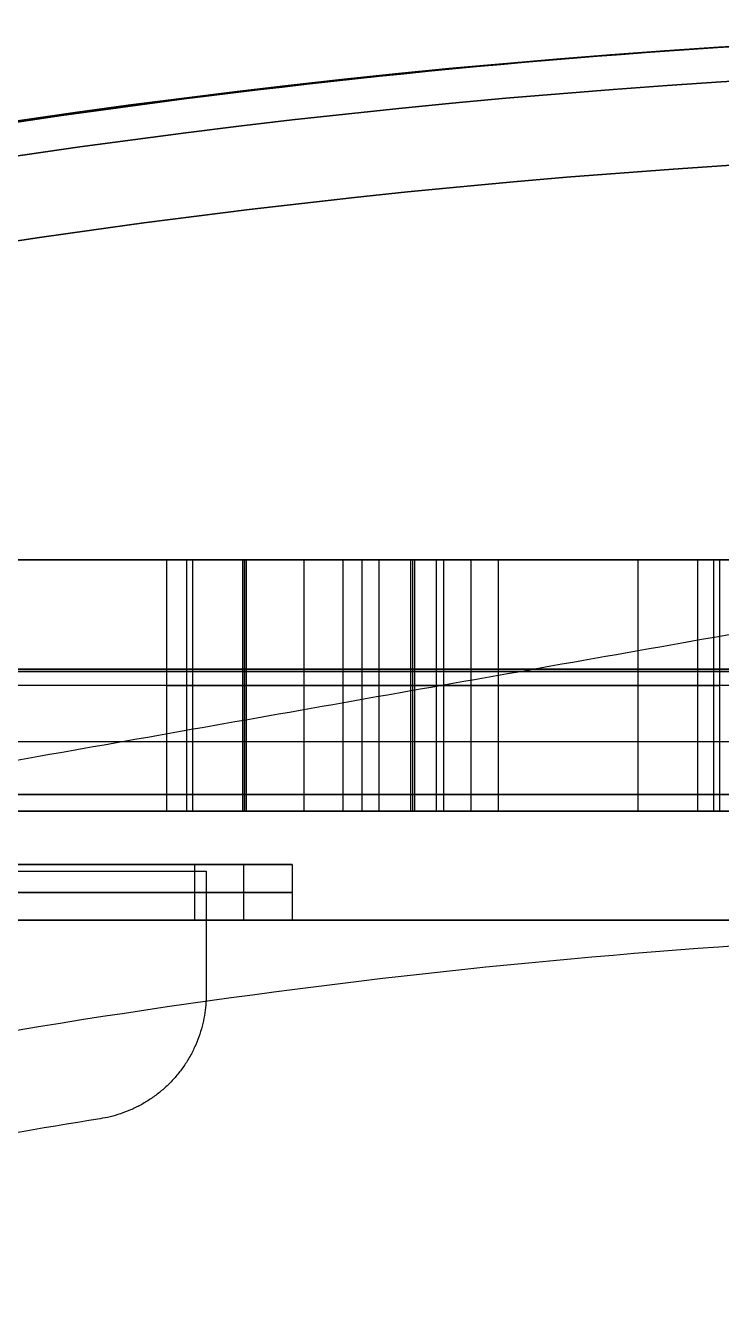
# Model space of a CAD drawing. Header units: millimetres. Extents: x -610 to 610, y -610 to 610.
# Drawn here: x -88.9 to -39, y 519.2 to 610.3 of the extents above; entities that cross this region are included whole.
import ezdxf

# ---------------------------------------------------------------- set-up
doc = ezdxf.new("R2010")
doc.units = ezdxf.units.MM
doc.layers.add('base', color=7, linetype='Continuous', true_color=0xffecbc)

msp = doc.modelspace()

# ---------------------------------------------------------------- linework, layer by layer
at = {"layer": 'base'}
for p, q in [((-130.366, 572.034, 110.929), (123.903, 572.034, 110.929)), ((-115.166, 554.034, 110.929), (108.703, 554.034, 110.929)), ((-91.065, 550.216, 221.966), (-69.743, 550.216, 221.966))]:
    msp.add_line(p, q, dxfattribs=at)
for centre, radius in [((0, 0, 249.466), 610), ((0, 0, 250.466), 610), ((0, 0, 243.455), 607.51), ((0, 0, 256.476), 607.51), ((0, 0, 240.966), 601.5), ((0, 0, 258.966), 601.5)]:
    msp.add_circle(centre, radius, dxfattribs=at)
at = {"layer": 'base', "extrusion": (0, 0, -1)}
for centre, radius in [((0, 0, 3.534), 610), ((0, 0, 4.534), 610), ((0, 0, -2.476), 607.51), ((0, 0, 10.545), 607.51), ((0, 0, -4.966), 601.5), ((0, 0, 13.034), 601.5)]:
    msp.add_circle(centre, radius, dxfattribs=at)
at = {"layer": 'base'}
for points, weights, degree, knots in [([(-495.198, -356.201, -4.034), (-851.399, 138.996, -4.034), (-356.201, 495.198, -4.034), (138.996, 851.399, -4.034), (495.198, 356.201, -4.034), (851.399, -138.996, -4.034), (356.201, -495.198, -4.034), (-138.996, -851.399, -4.034), (-495.198, -356.201, -4.034)], [1, 0.707106781187, 1, 0.707106781187, 1, 0.707106781187, 1, 0.707106781187, 1], 2, [0, 0, 0, 958.185759, 958.185759, 1916.371519, 1916.371519, 2874.557278, 2874.557278, 3832.743037, 3832.743037, 3832.743037]), ([(-610, 0, 249.966), (-610, -610, 249.966), (0, -610, 249.966), (610, -610, 249.966), (610, 0, 249.966), (610, 610, 249.966), (0, 610, 249.966), (-610, 610, 249.966), (-610, 0, 249.966)], [1, 0.707106781187, 1, 0.707106781187, 1, 0.707106781187, 1, 0.707106781187, 1], 2, [0, 0, 0, 958.185759, 958.185759, 1916.371519, 1916.371519, 2874.557278, 2874.557278, 3832.743037, 3832.743037, 3832.743037]), ([(-73.262, 572.034, 196.486), (-74.361, 572.034, 197.239), (-75.692, 572.034, 197.316), (-76.871, 572.034, 196.694), (-78.05, 572.034, 196.072), (-78.738, 572.034, 194.931), (-78.738, 572.034, 193.598)], [1, 0.904194111672, 0.904194111672, 1, 0.904194111672, 0.904194111672, 1], 3, [-2848.388371, -2848.388371, -2848.388371, -2848.388371, -2844.589116, -2844.589116, -2844.589116, -2840.789861, -2840.789861, -2840.789861, -2840.789861]), ([(-61.238, 572.034, 197.098), (-62.087, 572.034, 197.098), (-62.883, 572.034, 196.802), (-63.525, 572.034, 196.248), (-64.308, 572.034, 195.572), (-64.738, 572.034, 194.632), (-64.738, 572.034, 193.598)], [1, 0.958191499078, 0.958191499078, 1, 0.939486608202, 0.939486608202, 1], 3, [-2865.77847, -2865.77847, -2865.77847, -2865.77847, -2863.286242, -2863.286242, -2863.286242, -2860.280683, -2860.280683, -2860.280683, -2860.280683]), ([(-40.683, 572.034, 185.865), (-46.922, 572.034, 189.467), (-53.161, 572.034, 193.069), (-59.4, 572.034, 196.671), (-59.879, 572.034, 196.952), (-60.415, 572.034, 197.098), (-60.971, 572.034, 197.098)], [1, 1, 1, 1, 0.976658867519, 0.976658867519, 1], 3, [-2867.061217, -2867.061217, -2867.061217, -2867.061217, -2866.061217, -2866.061217, -2866.061217, -2865.819518, -2865.819518, -2865.819518, -2865.819518]), ([(-54.962, 572.034, 140.652), (-51.857, 572.034, 138.771), (-48.23, 572.034, 138.598), (-44.96, 572.034, 140.175), (-41.69, 572.034, 141.753), (-39.568, 572.034, 144.698), (-39.107, 572.034, 148.299)], [1, 0.919341741165, 0.919341741165, 1, 0.919341741165, 0.919341741165, 1], 3, [-2923.771642, -2923.771642, -2923.771642, -2923.771642, -2913.334363, -2913.334363, -2913.334363, -2902.897083, -2902.897083, -2902.897083, -2902.897083]), ([(-73.262, 563.034, 196.486), (-74.361, 563.034, 197.239), (-75.692, 563.034, 197.316), (-76.871, 563.034, 196.694), (-78.05, 563.034, 196.072), (-78.738, 563.034, 194.931), (-78.738, 563.034, 193.598)], [1, 0.904194111672, 0.904194111672, 1, 0.904194111672, 0.904194111672, 1], 3, [-2848.388371, -2848.388371, -2848.388371, -2848.388371, -2844.589116, -2844.589116, -2844.589116, -2840.789861, -2840.789861, -2840.789861, -2840.789861]), ([(-61.238, 563.034, 197.098), (-62.087, 563.034, 197.098), (-62.883, 563.034, 196.802), (-63.525, 563.034, 196.248), (-64.308, 563.034, 195.572), (-64.738, 563.034, 194.632), (-64.738, 563.034, 193.598)], [1, 0.958191499078, 0.958191499078, 1, 0.939486608202, 0.939486608202, 1], 3, [-2865.77847, -2865.77847, -2865.77847, -2865.77847, -2863.286242, -2863.286242, -2863.286242, -2860.280683, -2860.280683, -2860.280683, -2860.280683]), ([(-40.683, 563.034, 185.865), (-46.922, 563.034, 189.467), (-53.161, 563.034, 193.069), (-59.4, 563.034, 196.671), (-59.879, 563.034, 196.952), (-60.415, 563.034, 197.098), (-60.971, 563.034, 197.098)], [1, 1, 1, 1, 0.976658867519, 0.976658867519, 1], 3, [-2867.061217, -2867.061217, -2867.061217, -2867.061217, -2866.061217, -2866.061217, -2866.061217, -2865.819518, -2865.819518, -2865.819518, -2865.819518]), ([(-54.962, 563.034, 140.652), (-51.857, 563.034, 138.771), (-48.23, 563.034, 138.598), (-44.96, 563.034, 140.175), (-41.69, 563.034, 141.753), (-39.568, 563.034, 144.698), (-39.107, 563.034, 148.299)], [1, 0.919341741165, 0.919341741165, 1, 0.919341741165, 0.919341741165, 1], 3, [-2923.771642, -2923.771642, -2923.771642, -2923.771642, -2913.334363, -2913.334363, -2913.334363, -2902.897083, -2902.897083, -2902.897083, -2902.897083]), ([(-73.262, 554.034, 196.486), (-74.361, 554.034, 197.239), (-75.692, 554.034, 197.316), (-76.871, 554.034, 196.694), (-78.05, 554.034, 196.072), (-78.738, 554.034, 194.931), (-78.738, 554.034, 193.598)], [1, 0.904194111672, 0.904194111672, 1, 0.904194111672, 0.904194111672, 1], 3, [-2848.388371, -2848.388371, -2848.388371, -2848.388371, -2844.589116, -2844.589116, -2844.589116, -2840.789861, -2840.789861, -2840.789861, -2840.789861]), ([(-61.238, 554.034, 197.098), (-62.087, 554.034, 197.098), (-62.883, 554.034, 196.802), (-63.525, 554.034, 196.248), (-64.308, 554.034, 195.572), (-64.738, 554.034, 194.632), (-64.738, 554.034, 193.598)], [1, 0.958191499078, 0.958191499078, 1, 0.939486608202, 0.939486608202, 1], 3, [-2865.77847, -2865.77847, -2865.77847, -2865.77847, -2863.286242, -2863.286242, -2863.286242, -2860.280683, -2860.280683, -2860.280683, -2860.280683]), ([(-40.683, 554.034, 185.865), (-46.922, 554.034, 189.467), (-53.161, 554.034, 193.069), (-59.4, 554.034, 196.671), (-59.879, 554.034, 196.952), (-60.415, 554.034, 197.098), (-60.971, 554.034, 197.098)], [1, 1, 1, 1, 0.976658867519, 0.976658867519, 1], 3, [-2867.061217, -2867.061217, -2867.061217, -2867.061217, -2866.061217, -2866.061217, -2866.061217, -2865.819518, -2865.819518, -2865.819518, -2865.819518]), ([(-54.962, 554.034, 140.652), (-51.857, 554.034, 138.771), (-48.23, 554.034, 138.598), (-44.96, 554.034, 140.175), (-41.69, 554.034, 141.753), (-39.568, 554.034, 144.698), (-39.107, 554.034, 148.299)], [1, 0.919341741165, 0.919341741165, 1, 0.919341741165, 0.919341741165, 1], 3, [-2923.771642, -2923.771642, -2923.771642, -2923.771642, -2913.334363, -2913.334363, -2913.334363, -2902.897083, -2902.897083, -2902.897083, -2902.897083]), ([(-76.743, 550.216, 212.966), (-76.743, 550.216, 209.466), (-73.243, 550.216, 209.466), (-69.743, 550.216, 209.466), (-69.743, 550.216, 212.966)], [1, 0.707106781187, 1, 0.707106781187, 1], 2, [607.193594, 607.193594, 607.193594, 612.691382, 612.691382, 618.189169, 618.189169, 618.189169]), ([(-69.743, 550.216, 230.966), (-69.743, 550.216, 234.466), (-73.243, 550.216, 234.466), (-76.743, 550.216, 234.466), (-76.743, 550.216, 230.966)], [1, 0.707106781187, 1, 0.707106781187, 1], 2, [636.189169, 636.189169, 636.189169, 641.686956, 641.686956, 647.184743, 647.184743, 647.184743]), ([(-76.743, 548.216, 212.966), (-76.743, 548.216, 209.466), (-73.243, 548.216, 209.466), (-69.743, 548.216, 209.466), (-69.743, 548.216, 212.966)], [1, 0.707106781187, 1, 0.707106781187, 1], 2, [607.193594, 607.193594, 607.193594, 612.691382, 612.691382, 618.189169, 618.189169, 618.189169]), ([(-69.743, 548.216, 230.966), (-69.743, 548.216, 234.466), (-73.243, 548.216, 234.466), (-76.743, 548.216, 234.466), (-76.743, 548.216, 230.966)], [1, 0.707106781187, 1, 0.707106781187, 1], 2, [636.189169, 636.189169, 636.189169, 641.686956, 641.686956, 647.184743, 647.184743, 647.184743]), ([(32.649, -544.756, 240.966), (-510.363, -577.301, 240.966), (-544.649, -34.396, 240.966), (-578.935, 508.509, 240.966), (-36.142, 544.535, 240.966), (506.65, 580.562, 240.966), (544.417, 37.888, 240.966), (582.184, -504.785, 240.966), (39.634, -544.292, 240.966)], [1, 0.708239625255, 1, 0.708239625255, 1, 0.708239625255, 1, 0.708239625255, 1], 2, [654.018286, 654.018286, 654.018286, 1509.504571, 1509.504571, 2364.990855, 2364.990855, 3220.47714, 3220.47714, 4075.963425, 4075.963425, 4075.963425]), ([(32.649, -544.756, 244.966), (-510.363, -577.301, 244.966), (-544.649, -34.396, 244.966), (-578.935, 508.509, 244.966), (-36.142, 544.535, 244.966), (506.65, 580.562, 244.966), (544.417, 37.888, 244.966), (582.184, -504.785, 244.966), (39.634, -544.292, 244.966)], [1, 0.708239625255, 1, 0.708239625255, 1, 0.708239625255, 1, 0.708239625255, 1], 2, [654.018286, 654.018286, 654.018286, 1509.504571, 1509.504571, 2364.990855, 2364.990855, 3220.47714, 3220.47714, 4075.963425, 4075.963425, 4075.963425]), ([(32.649, -544.756, 242.966), (-510.363, -577.301, 242.966), (-544.649, -34.396, 242.966), (-578.935, 508.509, 242.966), (-36.142, 544.535, 242.966), (506.65, 580.562, 242.966), (544.417, 37.888, 242.966), (582.184, -504.785, 242.966), (39.634, -544.292, 242.966)], [1, 0.708239625255, 1, 0.708239625255, 1, 0.708239625255, 1, 0.708239625255, 1], 2, [654.018286, 654.018286, 654.018286, 1509.504571, 1509.504571, 2364.990855, 2364.990855, 3220.47714, 3220.47714, 4075.963425, 4075.963425, 4075.963425]), ([(-76.743, 546.216, 212.966), (-76.743, 546.216, 209.466), (-73.243, 546.216, 209.466), (-69.743, 546.216, 209.466), (-69.743, 546.216, 212.966)], [1, 0.707106781187, 1, 0.707106781187, 1], 2, [607.193594, 607.193594, 607.193594, 612.691382, 612.691382, 618.189169, 618.189169, 618.189169]), ([(-69.743, 546.216, 230.966), (-69.743, 546.216, 234.466), (-73.243, 546.216, 234.466), (-76.743, 546.216, 234.466), (-76.743, 546.216, 230.966)], [1, 0.707106781187, 1, 0.707106781187, 1], 2, [636.189169, 636.189169, 636.189169, 641.686956, 641.686956, 647.184743, 647.184743, 647.184743])]:
    msp.add_rational_spline(points, weights, degree=degree, knots=knots, dxfattribs=at)
for points, degree in [([(101.849, 591.404, 240.966), (-98.065, 556.154, 240.966), (-297.979, 520.904, 240.966)], 2), ([(101.849, 591.404, 244.966), (-98.065, 556.154, 244.966), (-297.979, 520.904, 244.966)], 2), ([(101.849, 591.404, 242.966), (-98.065, 556.154, 242.966), (-297.979, 520.904, 242.966)], 2), ([(-124.366, 572.034, 216.36), (-3.232, 572.034, 216.36), (117.903, 572.034, 216.36)], 2), ([(117.903, 572.034, 5.498), (-3.232, 572.034, 5.498), (-124.366, 572.034, 5.498)], 2), ([(-78.738, 554.034, 160.483), (-78.738, 563.034, 160.483), (-78.738, 572.034, 160.483)], 2), ([(-78.738, 554.034, 193.598), (-78.738, 563.034, 193.598), (-78.738, 572.034, 193.598)], 2), ([(-78.738, 554.034, 161.982), (-78.738, 563.034, 161.982), (-78.738, 572.034, 161.982)], 2), ([(-77.287, 554.034, 155.113), (-77.287, 563.034, 155.113), (-77.287, 572.034, 155.113)], 2), ([(-76.871, 554.034, 196.694), (-76.871, 563.034, 196.694), (-76.871, 572.034, 196.694)], 2), ([(-73.297, 554.034, 151.238), (-73.297, 563.034, 151.238), (-73.297, 572.034, 151.238)], 2), ([(-73.297, 572.034, 151.238), (-68.494, 572.034, 148.465), (-63.691, 572.034, 145.692), (-58.888, 572.034, 142.919)], 3), ([(-73.262, 554.034, 196.486), (-73.262, 563.034, 196.486), (-73.262, 572.034, 196.486)], 2), ([(-73.149, 554.034, 196.413), (-73.149, 563.034, 196.413), (-73.149, 572.034, 196.413)], 2), ([(-73.035, 554.034, 196.343), (-73.035, 563.034, 196.343), (-73.035, 572.034, 196.343)], 2), ([(-64.738, 572.034, 191.554), (-67.504, 572.034, 193.15), (-70.269, 572.034, 194.747), (-73.035, 572.034, 196.343)], 3), ([(-68.887, 554.034, 193.949), (-68.887, 563.034, 193.949), (-68.887, 572.034, 193.949)], 2), ([(-66.092, 554.034, 147.078), (-66.092, 563.034, 147.078), (-66.092, 572.034, 147.078)], 2), ([(-64.738, 554.034, 193.598), (-64.738, 563.034, 193.598), (-64.738, 572.034, 193.598)], 2), ([(-64.738, 554.034, 191.554), (-64.738, 563.034, 191.554), (-64.738, 572.034, 191.554)], 2), ([(-64.738, 572.034, 193.598), (-64.738, 572.034, 192.917), (-64.738, 572.034, 192.235), (-64.738, 572.034, 191.554)], 3), ([(-64.738, 554.034, 192.576), (-64.738, 563.034, 192.576), (-64.738, 572.034, 192.576)], 2), ([(-63.525, 554.034, 196.248), (-63.525, 563.034, 196.248), (-63.525, 572.034, 196.248)], 2), ([(-61.238, 554.034, 197.098), (-61.238, 563.034, 197.098), (-61.238, 572.034, 197.098)], 2), ([(-60.971, 572.034, 197.098), (-61.06, 572.034, 197.098), (-61.149, 572.034, 197.098), (-61.238, 572.034, 197.098)], 3), ([(-61.105, 554.034, 197.098), (-61.105, 563.034, 197.098), (-61.105, 572.034, 197.098)], 2), ([(-60.971, 554.034, 197.098), (-60.971, 563.034, 197.098), (-60.971, 572.034, 197.098)], 2), ([(-59.4, 554.034, 196.671), (-59.4, 563.034, 196.671), (-59.4, 572.034, 196.671)], 2), ([(-58.888, 554.034, 142.919), (-58.888, 563.034, 142.919), (-58.888, 572.034, 142.919)], 2), ([(-58.888, 572.034, 142.919), (-57.579, 572.034, 142.163), (-56.271, 572.034, 141.408), (-54.962, 572.034, 140.652)], 3), ([(-56.925, 554.034, 141.785), (-56.925, 563.034, 141.785), (-56.925, 572.034, 141.785)], 2), ([(-54.962, 554.034, 140.652), (-54.962, 563.034, 140.652), (-54.962, 572.034, 140.652)], 2), ([(-44.96, 554.034, 140.175), (-44.96, 563.034, 140.175), (-44.96, 572.034, 140.175)], 2), ([(-40.683, 554.034, 185.865), (-40.683, 563.034, 185.865), (-40.683, 572.034, 185.865)], 2), ([(-39.107, 572.034, 183.135), (-39.107, 572.034, 184.261), (-39.708, 572.034, 185.302), (-40.683, 572.034, 185.865)], 3), ([(-39.529, 554.034, 184.711), (-39.529, 563.034, 184.711), (-39.529, 572.034, 184.711)], 2), ([(-39.107, 554.034, 148.299), (-39.107, 563.034, 148.299), (-39.107, 572.034, 148.299)], 2), ([(-39.107, 554.034, 183.135), (-39.107, 563.034, 183.135), (-39.107, 572.034, 183.135)], 2), ([(-39.107, 572.034, 148.299), (-39.107, 572.034, 159.911), (-39.107, 572.034, 171.523), (-39.107, 572.034, 183.135)], 3), ([(-39.107, 554.034, 165.717), (-39.107, 563.034, 165.717), (-39.107, 572.034, 165.717)], 2), ([(-176.09, 564.216, 244.966), (-45.446, 564.216, 244.966), (85.199, 564.216, 244.966), (215.843, 564.216, 244.966)], 3), ([(112.42, 564.216, 200.827), (39.997, 564.216, 200.827), (-32.426, 564.216, 200.827), (-104.849, 564.216, 200.827)], 3), ([(117.903, 564.034, 216.36), (-3.232, 564.034, 216.36), (-124.366, 564.034, 216.36)], 2), ([(-109.366, 564.034, 201.16), (-3.232, 564.034, 201.16), (102.903, 564.034, 201.16)], 2), ([(108.752, 563.034, 5.498), (-3.232, 563.034, 5.498), (-115.215, 563.034, 5.498)], 2), ([(-73.297, 563.034, 151.238), (-68.494, 563.034, 148.465), (-63.691, 563.034, 145.692), (-58.888, 563.034, 142.919)], 3), ([(-64.738, 563.034, 191.554), (-67.504, 563.034, 193.15), (-70.269, 563.034, 194.747), (-73.035, 563.034, 196.343)], 3), ([(-64.738, 563.034, 193.598), (-64.738, 563.034, 192.917), (-64.738, 563.034, 192.235), (-64.738, 563.034, 191.554)], 3), ([(-60.971, 563.034, 197.098), (-61.06, 563.034, 197.098), (-61.149, 563.034, 197.098), (-61.238, 563.034, 197.098)], 3), ([(-58.888, 563.034, 142.919), (-57.579, 563.034, 142.163), (-56.271, 563.034, 141.408), (-54.962, 563.034, 140.652)], 3), ([(-39.107, 563.034, 183.135), (-39.107, 563.034, 184.261), (-39.708, 563.034, 185.302), (-40.683, 563.034, 185.865)], 3), ([(-39.107, 563.034, 148.299), (-39.107, 563.034, 159.911), (-39.107, 563.034, 171.523), (-39.107, 563.034, 183.135)], 3), ([(-109.366, 559.034, 201.16), (-3.232, 559.034, 201.16), (102.903, 559.034, 201.16)], 2), ([(-176.09, 555.216, 244.966), (-45.446, 555.216, 244.966), (85.199, 555.216, 244.966), (215.843, 555.216, 244.966)], 3), ([(112.42, 555.216, 200.827), (39.997, 555.216, 200.827), (-32.426, 555.216, 200.827), (-104.849, 555.216, 200.827)], 3), ([(108.752, 554.034, 5.498), (-3.232, 554.034, 5.498), (-115.215, 554.034, 5.498)], 2), ([(-109.366, 554.034, 201.16), (-3.232, 554.034, 201.16), (102.903, 554.034, 201.16)], 2), ([(-73.297, 554.034, 151.238), (-68.494, 554.034, 148.465), (-63.691, 554.034, 145.692), (-58.888, 554.034, 142.919)], 3), ([(-64.738, 554.034, 191.554), (-67.504, 554.034, 193.15), (-70.269, 554.034, 194.747), (-73.035, 554.034, 196.343)], 3), ([(-64.738, 554.034, 193.598), (-64.738, 554.034, 192.917), (-64.738, 554.034, 192.235), (-64.738, 554.034, 191.554)], 3), ([(-60.971, 554.034, 197.098), (-61.06, 554.034, 197.098), (-61.149, 554.034, 197.098), (-61.238, 554.034, 197.098)], 3), ([(-58.888, 554.034, 142.919), (-57.579, 554.034, 142.163), (-56.271, 554.034, 141.408), (-54.962, 554.034, 140.652)], 3), ([(-39.107, 554.034, 183.135), (-39.107, 554.034, 184.261), (-39.708, 554.034, 185.302), (-40.683, 554.034, 185.865)], 3), ([(-39.107, 554.034, 148.299), (-39.107, 554.034, 159.911), (-39.107, 554.034, 171.523), (-39.107, 554.034, 183.135)], 3), ([(-169.558, 549.734, 230.966), (-122.736, 549.734, 230.966), (-75.914, 549.734, 230.966)], 2), ([(-169.558, 549.734, 212.966), (-122.736, 549.734, 212.966), (-75.914, 549.734, 212.966)], 2), ([(-169.558, 549.734, 221.966), (-122.736, 549.734, 221.966), (-75.914, 549.734, 221.966)], 2), ([(-156.387, 550.216, 212.966), (-116.565, 550.216, 212.966), (-76.743, 550.216, 212.966)], 2), ([(-76.743, 550.216, 230.966), (-116.565, 550.216, 230.966), (-156.387, 550.216, 230.966)], 2), ([(-76.743, 550.216, 212.966), (-76.743, 548.216, 212.966), (-76.743, 546.216, 212.966)], 2), ([(-76.743, 550.216, 230.966), (-76.743, 548.216, 230.966), (-76.743, 546.216, 230.966)], 2), ([(-75.914, 549.734, 230.966), (-75.914, 549.734, 221.966), (-75.914, 549.734, 212.966)], 2), ([(-75.914, 549.734, 230.966), (-75.914, 545.309, 230.966), (-75.914, 540.885, 230.966)], 2), ([(-75.914, 549.734, 212.966), (-75.914, 545.309, 212.966), (-75.914, 540.885, 212.966)], 2), ([(-75.914, 549.734, 221.966), (-75.914, 545.309, 221.966), (-75.914, 540.885, 221.966)], 2), ([(-73.243, 550.216, 209.466), (-73.243, 548.216, 209.466), (-73.243, 546.216, 209.466)], 2), ([(-73.243, 550.216, 234.466), (-73.243, 548.216, 234.466), (-73.243, 546.216, 234.466)], 2), ([(-69.743, 550.216, 212.966), (-69.743, 548.216, 212.966), (-69.743, 546.216, 212.966)], 2), ([(-69.743, 550.216, 212.966), (-69.743, 550.216, 221.966), (-69.743, 550.216, 230.966)], 2), ([(-69.743, 550.216, 230.966), (-69.743, 548.216, 230.966), (-69.743, 546.216, 230.966)], 2), ([(-69.743, 550.216, 221.966), (-69.743, 548.216, 221.966), (-69.743, 546.216, 221.966)], 2), ([(-156.387, 548.216, 212.966), (-116.565, 548.216, 212.966), (-76.743, 548.216, 212.966)], 2), ([(-76.743, 548.216, 230.966), (-116.565, 548.216, 230.966), (-156.387, 548.216, 230.966)], 2), ([(-69.743, 548.216, 212.966), (-69.743, 548.216, 221.966), (-69.743, 548.216, 230.966)], 2), ([(-176.09, 546.216, 244.966), (-45.446, 546.216, 244.966), (85.199, 546.216, 244.966), (215.843, 546.216, 244.966)], 3), ([(-156.387, 546.216, 212.966), (-116.565, 546.216, 212.966), (-76.743, 546.216, 212.966)], 2), ([(-76.743, 546.216, 230.966), (-116.565, 546.216, 230.966), (-156.387, 546.216, 230.966)], 2), ([(112.42, 546.216, 200.827), (39.997, 546.216, 200.827), (-32.426, 546.216, 200.827), (-104.849, 546.216, 200.827)], 3), ([(-69.743, 546.216, 212.966), (-69.743, 546.216, 221.966), (-69.743, 546.216, 230.966)], 2), ([(-75.914, 545.309, 230.966), (-75.914, 545.309, 221.966), (-75.914, 545.309, 212.966)], 2), ([(-75.914, 540.885, 230.966), (-75.914, 540.885, 221.966), (-75.914, 540.885, 212.966)], 2), ([(-78.075, 535.035, 230.966), (-78.075, 535.035, 221.966), (-78.075, 535.035, 212.966)], 2), ([(-83.519, 531.994, 230.966), (-83.519, 531.994, 221.966), (-83.519, 531.994, 212.966)], 2)]:
    msp.add_open_spline(points, degree=degree, dxfattribs=at)
for points, weights, degree in [([(-78.738, 572.034, 160.483), (-78.755, 572.034, 156.538), (-76.754, 572.034, 153.138), (-73.297, 572.034, 151.238)], [1, 0.906450249511, 0.906450249511, 1], 3), ([(-73.035, 572.034, 196.343), (-73.112, 572.034, 196.388), (-73.188, 572.034, 196.436), (-73.262, 572.034, 196.486)], [1, 0.999510994362, 0.999510994362, 1], 3), ([(-78.738, 563.034, 160.483), (-78.755, 563.034, 156.538), (-76.754, 563.034, 153.138), (-73.297, 563.034, 151.238)], [1, 0.906450249511, 0.906450249511, 1], 3), ([(-73.035, 563.034, 196.343), (-73.112, 563.034, 196.388), (-73.188, 563.034, 196.436), (-73.262, 563.034, 196.486)], [1, 0.999510994362, 0.999510994362, 1], 3), ([(-78.738, 554.034, 160.483), (-78.755, 554.034, 156.538), (-76.754, 554.034, 153.138), (-73.297, 554.034, 151.238)], [1, 0.906450249511, 0.906450249511, 1], 3), ([(-73.035, 554.034, 196.343), (-73.112, 554.034, 196.388), (-73.188, 554.034, 196.436), (-73.262, 554.034, 196.486)], [1, 0.999510994362, 0.999510994362, 1], 3), ([(-75.914, 540.885, 230.966), (-75.914, 533.187, 230.966), (-83.519, 531.994, 230.966)], [1, 0.75996447698, 1], 2), ([(-75.914, 540.885, 212.966), (-75.914, 533.187, 212.966), (-83.519, 531.994, 212.966)], [1, 0.75996447698, 1], 2), ([(-75.914, 540.885, 221.966), (-75.914, 533.187, 221.966), (-83.519, 531.994, 221.966)], [1, 0.75996447698, 1], 2), ([(-83.519, 531.994, 230.966), (-187.678, 515.641, 230.966), (-277.98, 461.215, 230.966)], [1, 0.981366959849, 1], 2), ([(-83.519, 531.994, 212.966), (-187.678, 515.641, 212.966), (-277.98, 461.215, 212.966)], [1, 0.981366959849, 1], 2), ([(-83.519, 531.994, 221.966), (-187.678, 515.641, 221.966), (-277.98, 461.215, 221.966)], [1, 0.981366959849, 1], 2)]:
    msp.add_rational_spline(points, weights, degree=degree, dxfattribs=at)
for points in [[(-78.738, 572.034, 193.598), (-78.738, 572.034, 183.059), (-78.738, 572.034, 172.521), (-78.738, 572.034, 161.982), (-78.738, 572.034, 161.483), (-78.738, 572.034, 160.983), (-78.738, 572.034, 160.483)], [(-78.738, 563.034, 193.598), (-78.738, 563.034, 183.059), (-78.738, 563.034, 172.521), (-78.738, 563.034, 161.982), (-78.738, 563.034, 161.483), (-78.738, 563.034, 160.983), (-78.738, 563.034, 160.483)], [(-78.738, 554.034, 193.598), (-78.738, 554.034, 183.059), (-78.738, 554.034, 172.521), (-78.738, 554.034, 161.982), (-78.738, 554.034, 161.483), (-78.738, 554.034, 160.983), (-78.738, 554.034, 160.483)]]:
    msp.add_open_spline(points, degree=3, knots=[-2840.789861, -2840.789861, -2840.789861, -2840.789861, -2809.174261, -2809.174261, -2809.174261, -2807.67455, -2807.67455, -2807.67455, -2807.67455], dxfattribs=at)

doc.saveas('drawing.dxf')
